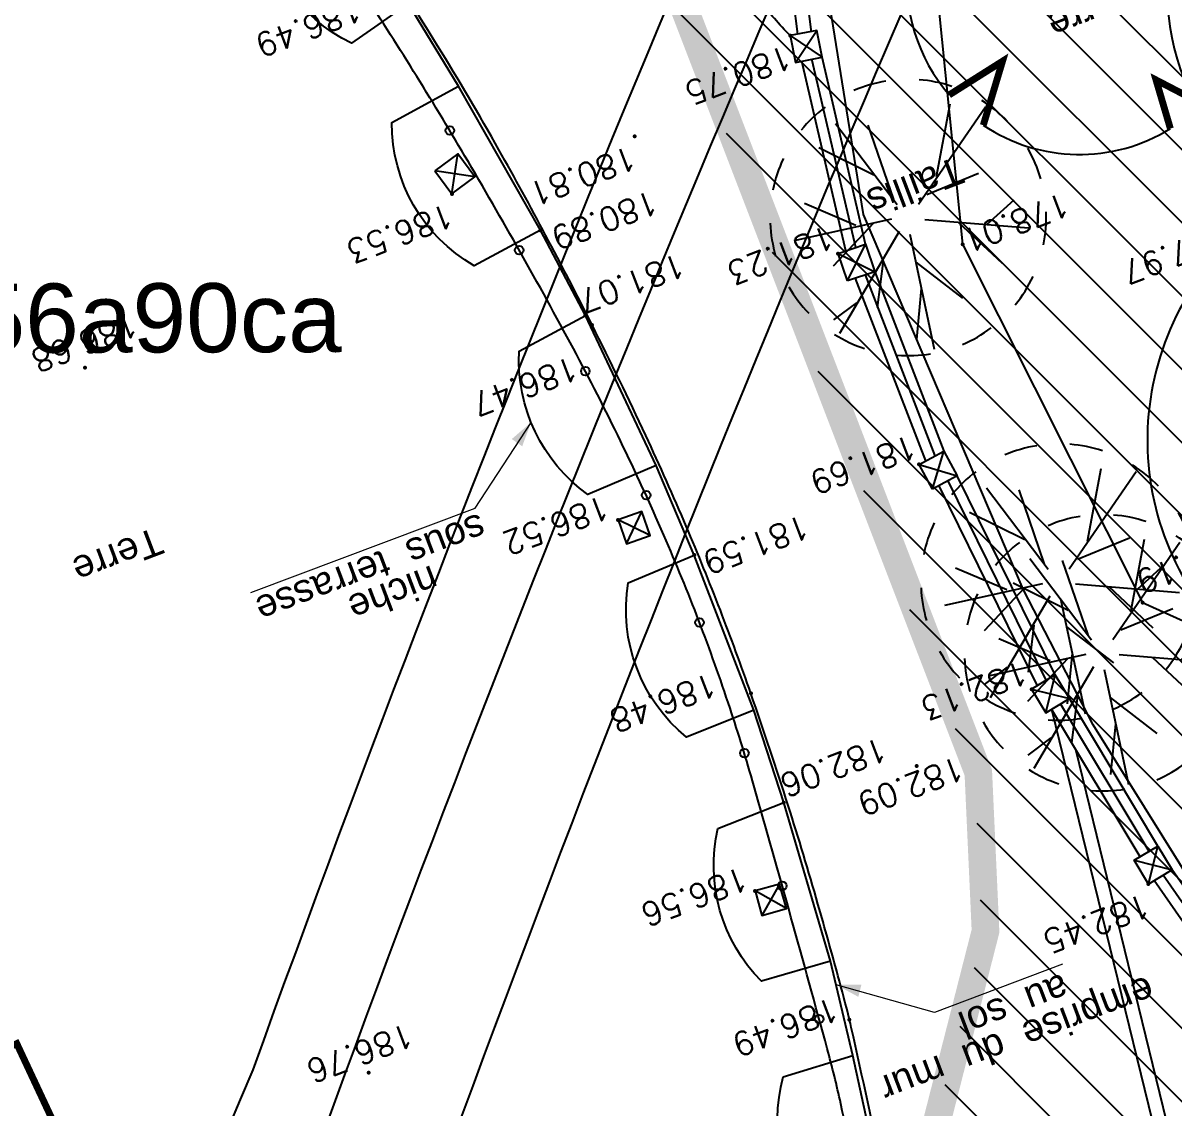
# Model space of a CAD drawing. Header units: metres. Extents: x 1841041 to 1841282, y 5171502 to 5171751.
# Drawn here: x 1841211.99 to 1841228.65, y 5171618.6 to 5171634.31 of the extents above; entities that cross this region are included whole.
import ezdxf
from ezdxf.enums import TextEntityAlignment as Align
from ezdxf.lldxf.tags import DXFTag

# ---------------------------------------------------------------- set-up
doc = ezdxf.new("R2010")
doc.units = ezdxf.units.M
doc.header["$PDSIZE"] = -0.004
for name, color, linetype, true_color in [('DWG_280-140115-P - Général', 7, 'Continuous', 0x999999), ('Fond topo - BAT_ANN', 7, 'Continuous', 0x999999), ('Fond topo - CLO_LEG', 9, 'Continuous', 0x808080), ('Fond topo - CLO_MUR', 9, 'Continuous', 0x808080), ('Fond topo - ESPACE_VEGETALISE', 7, 'Continuous', 0x7ca500), ('Fond topo - SUPP', 7, 'Continuous', 0x999999), ('Fond topo - VEG', 3, 'Continuous', 0x00ff00), ('Fond topo - VEG_TXT', 3, 'Continuous', 0x00ff00), ('SA - arbre', 7, 'Continuous', 0x008000), ('SA - clôture', 7, 'DIVISE2', 0x800080), ('SA - EBC', 7, 'Continuous', 0x4f7f3f), ('SA - EVMV', 7, 'Continuous', 0x7ca500), ('SA - Limite terrain', 1, 'LIMITE_CADASTRALE', 0xff0000)]:
    doc.layers.add(name, color=color, linetype=linetype, true_color=true_color)
for name, color, linetype, lineweight, true_color in [('DWG_Plan_PC_32 - DIVISION', 1, 'AXES2', 30, 0xff0000), ('Fond topo - BAT_TXT', 9, 'Continuous', 15, 0x808080), ('Fond topo - P', 3, 'Continuous', 50, 0x00ff00), ('Fond topo - Z_500', 1, 'Continuous', 9, 0xff0000)]:
    doc.layers.add(name, color=color, linetype=linetype, lineweight=lineweight, true_color=true_color)
doc.layers.add('SA - bordure', color=7, linetype='Continuous')
doc.styles.add('2000_ARIAL', font='arial.ttf', dxfattribs={"height": 0.4})
doc.styles.add('ArialA', font='arial.ttf')
doc.styles.add('SIMPLEX', font='simplex_.ttf', dxfattribs={"height": 1.25})
tags = doc.linetypes.add('AXES2', pattern=[1.125, 0.75, -0.125, 0.125, -0.125]).pattern_tags.tags
tags[10:11] = [DXFTag(74, 4), DXFTag(75, 0), DXFTag(340, '0'), DXFTag(46, 0.0), DXFTag(50, 0.0), DXFTag(44, 0.0), DXFTag(45, 0.0)]
tags[8:9] = [DXFTag(74, 4), DXFTag(75, 0), DXFTag(340, '0'), DXFTag(46, 0.0), DXFTag(50, 0.0), DXFTag(44, 0.0), DXFTag(45, 0.0)]
tags[6:7] = [DXFTag(74, 4), DXFTag(75, 0), DXFTag(340, '0'), DXFTag(46, 0.0), DXFTag(50, 0.0), DXFTag(44, 0.0), DXFTag(45, 0.0)]
tags[4:5] = [DXFTag(74, 4), DXFTag(75, 0), DXFTag(340, '0'), DXFTag(46, 0.0), DXFTag(50, 0.0), DXFTag(44, 0.0), DXFTag(45, 0.0)]
tags = doc.linetypes.add('DIVISE2', pattern=[15.875, 6.35, -3.175, 0, -3.175, 0, -3.175]).pattern_tags.tags
tags[14:15] = [DXFTag(74, 4), DXFTag(75, 0), DXFTag(340, '0'), DXFTag(46, 0.0), DXFTag(50, 0.0), DXFTag(44, 0.0), DXFTag(45, 0.0)]
tags[12:13] = [DXFTag(74, 4), DXFTag(75, 0), DXFTag(340, '0'), DXFTag(46, 0.0), DXFTag(50, 0.0), DXFTag(44, 0.0), DXFTag(45, 0.0)]
tags[10:11] = [DXFTag(74, 4), DXFTag(75, 0), DXFTag(340, '0'), DXFTag(46, 0.0), DXFTag(50, 0.0), DXFTag(44, 0.0), DXFTag(45, 0.0)]
tags[8:9] = [DXFTag(74, 4), DXFTag(75, 0), DXFTag(340, '0'), DXFTag(46, 0.0), DXFTag(50, 0.0), DXFTag(44, 0.0), DXFTag(45, 0.0)]
tags[6:7] = [DXFTag(74, 4), DXFTag(75, 0), DXFTag(340, '0'), DXFTag(46, 0.0), DXFTag(50, 0.0), DXFTag(44, 0.0), DXFTag(45, 0.0)]
tags[4:5] = [DXFTag(74, 4), DXFTag(75, 0), DXFTag(340, '0'), DXFTag(46, 0.0), DXFTag(50, 0.0), DXFTag(44, 0.0), DXFTag(45, 0.0)]
tags = doc.linetypes.add('L1', pattern=[1, 0.6, -0.4]).pattern_tags.tags
tags[6:7] = [DXFTag(74, 4), DXFTag(75, 0), DXFTag(340, '0'), DXFTag(46, 0.0), DXFTag(50, 0.0), DXFTag(44, 0.0), DXFTag(45, 0.0)]
tags[4:5] = [DXFTag(74, 4), DXFTag(75, 0), DXFTag(340, '0'), DXFTag(46, 0.0), DXFTag(50, 0.0), DXFTag(44, 0.0), DXFTag(45, 0.0)]
tags = doc.linetypes.add('L16', pattern=[0.375, 0.3, -0.075]).pattern_tags.tags
tags[6:7] = [DXFTag(74, 4), DXFTag(75, 0), DXFTag(340, '0'), DXFTag(46, 0.0), DXFTag(50, 0.0), DXFTag(44, 0.0), DXFTag(45, 0.0)]
tags[4:5] = [DXFTag(74, 4), DXFTag(75, 0), DXFTag(340, '0'), DXFTag(46, 0.0), DXFTag(50, 0.0), DXFTag(44, 0.0), DXFTag(45, 0.0)]
tags = doc.linetypes.add('L8', pattern=[0.225, 0.15, -0.075]).pattern_tags.tags
tags[6:7] = [DXFTag(74, 4), DXFTag(75, 0), DXFTag(340, '0'), DXFTag(46, 0.0), DXFTag(50, 0.0), DXFTag(44, 0.0), DXFTag(45, 0.0)]
tags[4:5] = [DXFTag(74, 4), DXFTag(75, 0), DXFTag(340, '0'), DXFTag(46, 0.0), DXFTag(50, 0.0), DXFTag(44, 0.0), DXFTag(45, 0.0)]
tags = doc.linetypes.add('LIMITE_CADASTRALE', pattern=[13, 8, -2, 1, -2]).pattern_tags.tags
tags[10:11] = [DXFTag(74, 4), DXFTag(75, 0), DXFTag(340, '0'), DXFTag(46, 0.0), DXFTag(50, 0.0), DXFTag(44, 0.0), DXFTag(45, 0.0)]
tags[8:9] = [DXFTag(74, 4), DXFTag(75, 0), DXFTag(340, '0'), DXFTag(46, 0.0), DXFTag(50, 0.0), DXFTag(44, 0.0), DXFTag(45, 0.0)]
tags[6:7] = [DXFTag(74, 4), DXFTag(75, 0), DXFTag(340, '0'), DXFTag(46, 0.0), DXFTag(50, 0.0), DXFTag(44, 0.0), DXFTag(45, 0.0)]
tags[4:5] = [DXFTag(74, 4), DXFTag(75, 0), DXFTag(340, '0'), DXFTag(46, 0.0), DXFTag(50, 0.0), DXFTag(44, 0.0), DXFTag(45, 0.0)]
tags = doc.linetypes.add('STYLE_15', pattern=[0.833312, 0.5, -0.166624, 0.055544, -0.111144]).pattern_tags.tags
tags[10:11] = [DXFTag(74, 4), DXFTag(75, 0), DXFTag(340, '0'), DXFTag(46, 0.0), DXFTag(50, 0.0), DXFTag(44, 0.0), DXFTag(45, 0.0)]
tags[8:9] = [DXFTag(74, 4), DXFTag(75, 0), DXFTag(340, '0'), DXFTag(46, 0.0), DXFTag(50, 0.0), DXFTag(44, 0.0), DXFTag(45, 0.0)]
tags[6:7] = [DXFTag(74, 4), DXFTag(75, 0), DXFTag(340, '0'), DXFTag(46, 0.0), DXFTag(50, 0.0), DXFTag(44, 0.0), DXFTag(45, 0.0)]
tags[4:5] = [DXFTag(74, 4), DXFTag(75, 0), DXFTag(340, '0'), DXFTag(46, 0.0), DXFTag(50, 0.0), DXFTag(44, 0.0), DXFTag(45, 0.0)]

# ---------------------------------------------------------------- blocks, each defined once
blk = doc.blocks.new('CLOLEG')
at = {"ltscale": 2}
blk.add_circle((0, 0), 0.0625, dxfattribs=at)
blk = doc.blocks.new('PTOPO')
at = {"color": 0, "ltscale": 2}
blk.add_point((0, 0), dxfattribs=at)
blk = doc.blocks.new('VEG12A')
at = {"color": 0, "ltscale": 2}
for p, q in [((0.0182, 0.0574), (0.1004, 0.4729)), ((0.0575, 0.2534), (0.1455, 0.4147)), ((0.0379, 0.1585), (-0.0659, 0.3441)), ((-0.1588, 0.086), (-0.246, 0.2846)), ((0.0498, 0.0338), (0.3916, 0.2859)), ((0.1439, 0.1075), (0.23, 0.254)), ((0.2917, 0.2086), (0.3924, 0.2333)), ((-0.0523, 0.0298), (-0.3836, 0.2046)), ((-0.25, 0.1351), (-0.3756, 0.0911)), ((0.1229, -0.0299), (0.3172, 0.0554)), ((-0.0527, -0.0292), (-0.4124, -0.2566)), ((0.0576, -0.0177), (0.4119, -0.0841)), ((-0.0936, -0.0498), (-0.2956, -0.0465)), ((0.0226, -0.0796), (0.0016, -0.3618)), ((0.0183, -0.0574), (0.1076, -0.4128)), ((0.1841, -0.0476), (0.3231, -0.1928)), ((-0.1518, -0.0948), (-0.3, -0.3159)), ((0.0537, -0.1885), (0.1973, -0.3567))]:
    blk.add_line(p, q, dxfattribs=at)
at = {"ltscale": 2}
for start, end in [(90, 103.8462), (62.3077, 76.1538), (117.6923, 131.5385), (34.6154, 48.4615), (145.3846, 159.2308), (6.9231, 20.7692), (173.0769, 186.9231), (339.2308, 353.0769), (200.7692, 214.6154), (311.5385, 325.3846), (228.4615, 242.3077), (283.8462, 297.6923), (256.1538, 270)]:
    blk.add_arc((0, 0), 0.497, start, end, dxfattribs=at)

msp = doc.modelspace()

# ---------------------------------------------------------------- hatches: boundary and pattern name
at = {"layer": 'SA - EBC'}
h = msp.add_hatch(dxfattribs=at)
h.set_pattern_fill('_USER', color=256, scale=0.75, angle=-315, style=0, pattern_type=0)
h.set_pattern_definition([(-315, (0, 0), (-0.53033008589, 0.53033008589), [])])
h.paths.add_polyline_path([(1841240.534, 5171532.517), (1841223.858, 5171528.248), (1841224.01, 5171523.735), (1841215.546, 5171521.188), (1841206.867, 5171520.73), (1841199.288, 5171522.079, -0.324865), (1841192.336, 5171537.762, -0.281489), (1841198.593, 5171544.348), (1841208.019, 5171546.089, 0.169529), (1841223.027, 5171552.904, 0.334069), (1841223.933, 5171558.384, 0.093266), (1841218.106, 5171565.785, 0.153139), (1841209.915, 5171569.383), (1841196.461, 5171570.747), (1841184.639, 5171572.666, -0.164253), (1841172.868, 5171578.891), (1841170.874, 5171582.969), (1841169.21, 5171588.234), (1841165.841, 5171613.228, 0.439037), (1841171.519, 5171626.789, -0.093363), (1841170.025, 5171632.776, 0.104272), (1841169.166, 5171635.926), (1841165.419, 5171643.527), (1841173.007, 5171649.253), (1841177.046, 5171643.718), (1841174.916, 5171642.14), (1841179.537, 5171635.905, -0.200983), (1841180.559, 5171631.747), (1841180.292, 5171622.575), (1841180.777, 5171620.648), (1841185.185, 5171612.577), (1841196.958, 5171597.371), (1841207.556, 5171599.215, 0.121418), (1841225.087, 5171583.268, 0.010183), (1841229.876, 5171580.798), (1841223.376, 5171579.977), (1841224.011, 5171569.377), (1841231.451, 5171569.403), (1841238.914, 5171543.826), (1841240.956, 5171534.586)])
at = {"layer": 'SA - EVMV'}
h = msp.add_hatch(dxfattribs=at)
h.set_pattern_fill('_USER', color=256, scale=0.75, angle=-45, style=0, pattern_type=0)
h.set_pattern_definition([(-45, (0, 0), (0.53033008589, 0.53033008589), [])])
h.paths.add_polyline_path([(1841232.067, 5171595.272), (1841220.666, 5171608.273), (1841224.798, 5171616.799), (1841225.887, 5171621.063), (1841225.783, 5171623.358), (1841220.764, 5171636.394), (1841217.235, 5171653.793), (1841227.883, 5171661.854), (1841232.399, 5171646.641), (1841237.689, 5171631.114), (1841238.999, 5171627.664), (1841251.873, 5171629.968), (1841254.213, 5171622.811), (1841255.81, 5171617.567), (1841257.368, 5171612.158), (1841259.057, 5171606.072), (1841251.948, 5171603.246)])

# ---------------------------------------------------------------- linework, layer by layer
at = {"layer": 'DWG_280-140115-P - Général', "color": 8, "linetype": 'STYLE_15', "ltscale": 10, "true_color": 0x808080, "elevation": 0, "flags": 128}
for points in [[(1841178.794, 5171511.652, -0.068959), (1841193.224, 5171564.104, -0.008808), (1841215.322, 5171619.15, -0.045205), (1841239.704, 5171671.472)], [(1841179.897, 5171513.317, -0.064022), (1841193.781, 5171561.912, -0.008808), (1841215.879, 5171616.958, -0.045205), (1841240.262, 5171669.28)], [(1841181.258, 5171510.394, -0.067016), (1841195.482, 5171561.328, -0.008808), (1841217.58, 5171616.374, -0.045205), (1841241.962, 5171668.696)]]:
    msp.add_lwpolyline(points, format="xyb", dxfattribs=at)
at = {"layer": 'Fond topo - BAT_ANN', "ltscale": 2, "flags": 128}
for points in [[(1841225.032, 5171614.462, 0.005854), (1841224.702, 5171616.429, 0.009807), (1841224.469, 5171617.597, 0.000342), (1841223.989, 5171619.767, 0.006673), (1841223.963, 5171619.878, 0.005229), (1841223.796, 5171620.517, 0.003213), (1841223.507, 5171621.553, 0.00749), (1841223.075, 5171622.981, 0.006534), (1841222.535, 5171624.602, 0.008522), (1841222.092, 5171625.809, 0.008346), (1841221.598, 5171627.024, 0.008865), (1841221.012, 5171628.338, 0.007166), (1841220.234, 5171629.939, 0.005738), (1841219.561, 5171631.239, 0.005958), (1841218.883, 5171632.476, 0.009466), (1841217.996, 5171633.982, 0.010243), (1841217.122, 5171635.341, 0.007286), (1841216.92, 5171635.632, 0.001156), (1841215.616, 5171637.446, 0.013099), (1841215.211, 5171637.976, 0.006306), (1841214.327, 5171639.045), (1841212.095, 5171641.598), (1841208.569, 5171639.725)], [(1841223.553, 5171616.814, -0.256932), (1841223.002, 5171619.05), (1841224.011, 5171619.361), (1841223.687, 5171620.727), (1841222.688, 5171620.435, -0.256932), (1841222.055, 5171622.649), (1841223.011, 5171623.022), (1841222.577, 5171624.361), (1841221.604, 5171623.967, -0.268308), (1841220.756, 5171626.203), (1841221.715, 5171626.607), (1841221.162, 5171627.901), (1841220.172, 5171627.484, -0.256932), (1841219.177, 5171629.561), (1841220.138, 5171630.076), (1841219.486, 5171631.311), (1841218.524, 5171630.796, -0.270029), (1841217.333, 5171632.87), (1841218.296, 5171633.394), (1841217.568, 5171634.592), (1841217.13, 5171634.285), (1841216.75, 5171634.018, -0.271311), (1841215.41, 5171636.011)]]:
    msp.add_lwpolyline(points, format="xyb", dxfattribs=at)
at = {"layer": 'Fond topo - BAT_ANN', "linetype": 'L8', "ltscale": 2, "flags": 128}
for points in [[(1841219.486, 5171631.311), (1841218.296, 5171633.394)], [(1841221.162, 5171627.901), (1841220.138, 5171630.076)], [(1841222.577, 5171624.361), (1841221.715, 5171626.607)], [(1841223.687, 5171620.727), (1841223.011, 5171623.022)], [(1841224.521, 5171617.032), (1841224.011, 5171619.361)]]:
    msp.add_lwpolyline(points, dxfattribs=at)
at = {"layer": 'Fond topo - BAT_TXT', "ltscale": 2, "flags": 128}
for points in [[(1841219.349, 5171628.527, 0, 0.184, 0), (1841219.146, 5171628.234, 0.184, 0.184, 0)], [(1841223.768, 5171620.385, 0, 0.184, 0), (1841224.114, 5171620.298, 0.184, 0.184, 0)]]:
    msp.add_lwpolyline(points, format="xyseb", dxfattribs=at)
for points in [[(1841215.289, 5171626.062), (1841218.54, 5171627.285), (1841219.349, 5171628.527)], [(1841227.051, 5171620.682), (1841225.195, 5171619.984), (1841223.768, 5171620.385)]]:
    msp.add_lwpolyline(points, dxfattribs=at)
at = {"layer": 'Fond topo - CLO_LEG', "ltscale": 2, "flags": 128}
msp.add_lwpolyline([(1841224.178, 5171617.041, 0.004674), (1841223.837, 5171618.662, 0.012366), (1841223.641, 5171619.459, 0.003092), (1841222.578, 5171623.268, 0.010409), (1841222.232, 5171624.391, 0.022816), (1841221.273, 5171626.896, 0.020388), (1841219.963, 5171629.596, 0.010241), (1841218.391, 5171632.385, 0.011436), (1841216.877, 5171634.819, 0.004165), (1841215.619, 5171636.706, 0.009717), (1841215.058, 5171637.5, 0.011142), (1841214.802, 5171637.832, 0.004191), (1841214.094, 5171638.693, 0.033742), (1841213.874, 5171638.923, 0.010039), (1841213.522, 5171639.232)], format="xyb", dxfattribs=at)
at = {"layer": 'Fond topo - CLO_MUR', "ltscale": 2, "flags": 128}
for points in [[(1841230.237, 5171619.75), (1841227.496, 5171624.15), (1841226.479, 5171626.111), (1841224.164, 5171631.536), (1841223.53, 5171635.504), (1841223.511, 5171636.953), (1841223.73, 5171639.041), (1841224.374, 5171641.531), (1841225.134, 5171643.662)], [(1841223.104, 5171634.128), (1841223.566, 5171633.817)], [(1841223.18, 5171633.741), (1841223.49, 5171634.204)], [(1841223.911, 5171631.01), (1841223.272, 5171633.759)], [(1841224.196, 5171631.107), (1841223.566, 5171633.817)], [(1841223.934, 5171630.575), (1841224.196, 5171631.107)], [(1841223.799, 5171630.972), (1841224.331, 5171630.71)], [(1841224.047, 5171630.613), (1841225.065, 5171627.97)], [(1841224.331, 5171630.71), (1841225.332, 5171628.113)], [(1841225.166, 5171627.56), (1841224.972, 5171627.92), (1841225.332, 5171628.113), (1841225.525, 5171627.754), (1841225.166, 5171627.56)], [(1841225.166, 5171627.56), (1841225.332, 5171628.113)], [(1841224.972, 5171627.92), (1841225.525, 5171627.754)], [(1841226.944, 5171624.87), (1841225.525, 5171627.754)], [(1841226.686, 5171624.715), (1841225.261, 5171627.611)], [(1841226.807, 5171624.321), (1841226.944, 5171624.87)], [(1841226.601, 5171624.664), (1841227.15, 5171624.527)], [(1841228.431, 5171622.392), (1841227.15, 5171624.527)], [(1841228.174, 5171622.237), (1841226.892, 5171624.373)], [(1841228.294, 5171621.843), (1841228.431, 5171622.392)], [(1841228.088, 5171622.186), (1841228.637, 5171622.049)], [(1841229.992, 5171619.577), (1841228.379, 5171621.894)], [(1841230.237, 5171619.75), (1841228.637, 5171622.049)]]:
    msp.add_lwpolyline(points, dxfattribs=at)
for points in [[(1841223.104, 5171634.128), (1841223.18, 5171633.741), (1841223.566, 5171633.817), (1841223.49, 5171634.204)], [(1841223.934, 5171630.575), (1841223.799, 5171630.972), (1841224.196, 5171631.107), (1841224.331, 5171630.71)], [(1841226.601, 5171624.664), (1841226.807, 5171624.321), (1841227.15, 5171624.527), (1841226.944, 5171624.87)], [(1841228.294, 5171621.843), (1841228.088, 5171622.186), (1841228.431, 5171622.392), (1841228.637, 5171622.049)]]:
    msp.add_lwpolyline(points, close=True, dxfattribs=at)
at = {"layer": 'Fond topo - CLO_MUR', "linetype": 'L16', "ltscale": 2, "flags": 128}
for points in [[(1841224.053, 5171631.059), (1841223.419, 5171633.788)], [(1841224.189, 5171630.662), (1841225.199, 5171628.042)], [(1841226.815, 5171624.793), (1841225.393, 5171627.682)], [(1841228.303, 5171622.315), (1841227.021, 5171624.45)], [(1841230.115, 5171619.663), (1841228.508, 5171621.971)]]:
    msp.add_lwpolyline(points, dxfattribs=at)
at = {"layer": 'Fond topo - ESPACE_VEGETALISE', "linetype": 'L1', "ltscale": 2, "const_width": 0.4, "flags": 128}
msp.add_lwpolyline([(1841232.115, 5171595.37), (1841220.714, 5171608.371), (1841224.845, 5171616.897), (1841225.934, 5171621.161), (1841225.83, 5171623.455), (1841220.811, 5171636.492), (1841217.283, 5171653.891), (1841227.93, 5171661.952), (1841232.447, 5171646.739), (1841237.736, 5171631.212), (1841239.046, 5171627.762), (1841251.92, 5171630.066), (1841254.26, 5171622.909), (1841255.857, 5171617.664), (1841257.415, 5171612.256), (1841259.105, 5171606.17), (1841251.995, 5171603.343)], close=True, dxfattribs=at)
at = {"layer": 'Fond topo - SUPP', "linetype": 'L16', "ltscale": 2, "flags": 128}
msp.add_lwpolyline([(1841223.104, 5171634.128, -0.024204), (1841222.66, 5171634.631, -0.067962), (1841222.537, 5171634.837, -0.063099), (1841222.135, 5171636.252, -0.037984), (1841221.953, 5171638.682, -0.016779), (1841222.024, 5171640.761, -0.027221), (1841222.181, 5171642.034, -0.037654), (1841222.428, 5171642.993, -0.011456), (1841223.545, 5171646.047, -0.048588), (1841224.75, 5171648.418, -0.065915), (1841226.015, 5171649.922, -0.841078), (1841229.306, 5171647.431), (1841226.796, 5171644.237), (1841226.142, 5171642.79), (1841224.899, 5171638.044), (1841225.602, 5171631.106), (1841228.209, 5171625.918), (1841230.031, 5171625.1), (1841234.011, 5171623.472, -0.172789), (1841239.116, 5171619.378, 0.028013), (1841242.199, 5171614.955, 0.039761), (1841244.391, 5171612.575, -0.483285), (1841244.081, 5171608.539, -0.209268), (1841242.253, 5171608.204), (1841238.808, 5171612.266), (1841234.11, 5171615.851), (1841230.794, 5171618.049), (1841230.134, 5171619.145)], format="xyb", dxfattribs=at)
at = {"layer": 'Fond topo - SUPP', "ltscale": 2, "flags": 128}
for points in [[(1841217.956, 5171632.168), (1841218.202, 5171631.836), (1841218.534, 5171632.081), (1841218.288, 5171632.414)], [(1841220.61, 5171627.116), (1841220.73, 5171626.771), (1841221.075, 5171626.892), (1841220.954, 5171627.236)], [(1841222.595, 5171621.744), (1841222.694, 5171621.389), (1841223.05, 5171621.488), (1841222.951, 5171621.843)]]:
    msp.add_lwpolyline(points, close=True, dxfattribs=at)
at = {"layer": 'Fond topo - SUPP', "color": 252, "ltscale": 2, "true_color": 0x989898, "flags": 128}
for points in [[(1841218.202, 5171631.836), (1841218.288, 5171632.414)], [(1841218.534, 5171632.081), (1841217.956, 5171632.168)], [(1841220.73, 5171626.771), (1841220.954, 5171627.236)], [(1841221.075, 5171626.892), (1841220.61, 5171627.116)], [(1841223.05, 5171621.488), (1841222.595, 5171621.744)], [(1841222.951, 5171621.843), (1841222.694, 5171621.389)]]:
    msp.add_lwpolyline(points, dxfattribs=at)
at = {"layer": 'SA - arbre', "ltscale": 2.4, "const_width": 0.1, "elevation": 0, "flags": 128}
for points in [[(1841225.902, 5171632.831), (1841226.18, 5171633.757), (1841225.407, 5171633.269)], [(1841229.065, 5171633.143), (1841228.405, 5171633.486), (1841228.612, 5171632.783)]]:
    msp.add_lwpolyline(points, dxfattribs=at)
at = {"layer": 'SA - arbre', "ltscale": 3}
msp.add_arc((1841231.694, 5171634.701), 3.121, 125.4027, 220.8941, dxfattribs=at)
at = {"layer": 'SA - arbre', "ltscale": 2.4}
for start, end in [(125.4027, 220.8941), (236.0887, 301.8453)]:
    msp.add_arc((1841227.295, 5171634.904), 2.497, start, end, dxfattribs=at)
at = {"layer": 'SA - arbre', "ltscale": 3.9}
msp.add_arc((1841232.337, 5171628.272), 4.058, 125.4027, 220.8941, dxfattribs=at)
at = {"layer": 'SA - bordure', "elevation": 0, "flags": 128}
for points in [[(1841226.242, 5171648.125, 0.180287), (1841223.212, 5171634.149)], [(1841226.413, 5171648.021, 0.180355), (1841223.41, 5171634.177)]]:
    msp.add_lwpolyline(points, format="xyb", dxfattribs=at)
for points in [[(1841226.892, 5171624.373), (1841228.463, 5171617.944), (1841230.519, 5171606.72), (1841232.163, 5171590.65)], [(1841227.24, 5171623.794), (1841228.658, 5171617.986), (1841230.718, 5171606.748), (1841232.362, 5171590.67)]]:
    msp.add_lwpolyline(points, dxfattribs=at)
at = {"layer": 'SA - clôture', "ltscale": 0.1, "const_width": 0.1, "elevation": 0, "flags": 128}
msp.add_lwpolyline([(1841208.728, 5171618.048), (1841211.898, 5171619.532), (1841214.018, 5171615.004), (1841210.852, 5171613.517)], dxfattribs=at)
at = {"layer": 'SA - Limite terrain', "ltscale": 0.5}
msp.add_open_spline([(1841077.148, 5171583.553), (1841078.819, 5171584.595), (1841080.49, 5171585.638), (1841083.664, 5171586.861), (1841086.838, 5171588.083), (1841093.711, 5171590.735), (1841100.584, 5171593.386), (1841105.835, 5171595.38), (1841111.086, 5171597.373), (1841112.783, 5171598.016), (1841114.48, 5171598.659), (1841120.144, 5171600.798), (1841125.807, 5171602.936), (1841137.979, 5171607.582), (1841150.151, 5171612.227), (1841152.241, 5171613.017), (1841154.331, 5171613.807), (1841157.624, 5171615.009), (1841160.918, 5171616.21), (1841160.894, 5171617.273), (1841160.87, 5171618.335), (1841160.842, 5171619.242), (1841160.815, 5171620.149), (1841160.788, 5171621.056), (1841160.76, 5171621.962), (1841160.713, 5171623.534), (1841160.666, 5171625.105), (1841160.65, 5171625.629), (1841160.634, 5171626.153), (1841160.584, 5171627.253), (1841160.533, 5171628.354), (1841160.518, 5171628.685), (1841160.503, 5171629.017), (1841160.48, 5171629.51), (1841160.458, 5171630.004), (1841160.008, 5171632.996), (1841159.557, 5171635.989), (1841161.416, 5171637.129), (1841163.274, 5171638.269), (1841163.062, 5171638.62), (1841162.85, 5171638.97), (1841163.132, 5171639.178), (1841163.413, 5171639.387), (1841163.466, 5171639.334), (1841163.52, 5171639.282), (1841164.038, 5171639.682), (1841164.556, 5171640.082), (1841164.648, 5171639.962), (1841164.741, 5171639.842), (1841166.344, 5171640.478), (1841167.783, 5171641.548), (1841166.833, 5171642.782), (1841165.884, 5171644.015), (1841169.436, 5171646.693), (1841172.988, 5171649.371), (1841174.754, 5171650.702), (1841176.52, 5171652.033), (1841176.562, 5171652.065), (1841176.604, 5171652.098), (1841176.583, 5171652.125), (1841176.562, 5171652.152), (1841191.178, 5171663.382), (1841205.795, 5171674.612), (1841207.539, 5171675.957), (1841209.283, 5171677.303), (1841213.68, 5171676.869), (1841218.077, 5171676.436), (1841224.138, 5171669.22), (1841230.199, 5171662.004), (1841229.455, 5171661.412), (1841228.711, 5171660.821), (1841230.314, 5171658.673), (1841231.917, 5171656.525), (1841232.043, 5171656.617), (1841232.17, 5171656.708), (1841232.372, 5171656.428), (1841232.575, 5171656.148), (1841232.451, 5171656.059), (1841232.328, 5171655.969), (1841232.663, 5171655.506), (1841232.999, 5171655.043), (1841233.051, 5171655.081), (1841233.104, 5171655.119), (1841233.508, 5171654.297), (1841234.371, 5171654.751), (1841235.089, 5171655.242), (1841235.806, 5171655.732), (1841235.743, 5171655.833), (1841235.681, 5171655.933), (1841236.005, 5171656.142), (1841236.329, 5171656.35), (1841236.53, 5171656.027), (1841236.731, 5171655.704), (1841236.69, 5171655.677), (1841236.649, 5171655.651), (1841240.859, 5171649.081), (1841245.068, 5171642.512), (1841245.316, 5171642.137), (1841245.563, 5171641.762), (1841246.368, 5171640.454), (1841247.173, 5171639.145), (1841247.777, 5171638.093), (1841248.381, 5171637.04), (1841248.966, 5171636.026), (1841249.551, 5171635.012), (1841249.717, 5171634.703), (1841249.883, 5171634.395), (1841250.399, 5171633.314), (1841250.915, 5171632.234), (1841251.406, 5171631.065), (1841251.898, 5171629.896), (1841252.568, 5171628.101), (1841253.238, 5171626.305), (1841253.563, 5171625.376), (1841253.889, 5171624.446), (1841254.265, 5171623.34), (1841254.642, 5171622.235), (1841255.134, 5171620.703), (1841255.626, 5171619.171), (1841256.972, 5171614.602), (1841258.318, 5171610.034), (1841260.018, 5171603.956), (1841261.718, 5171597.878), (1841261.649, 5171597.471), (1841261.579, 5171597.063), (1841255.231, 5171594.584), (1841248.882, 5171592.105), (1841248.776, 5171592.327), (1841248.67, 5171592.548), (1841246.784, 5171591.747), (1841244.897, 5171590.945), (1841242.725, 5171590.022), (1841240.552, 5171589.099), (1841236.933, 5171587.662), (1841233.313, 5171586.225), (1841233.492, 5171583.109), (1841233.67, 5171579.993), (1841236.323, 5171570.916), (1841238.976, 5171561.84), (1841241.513, 5171558.133), (1841244.049, 5171554.427), (1841242.923, 5171553.125), (1841241.796, 5171551.823), (1841241.41, 5171551.356), (1841241.024, 5171550.889), (1841240.713, 5171550.265), (1841240.402, 5171549.641), (1841239.986, 5171547.808), (1841239.57, 5171545.975), (1841239.534, 5171544.717), (1841239.499, 5171543.459), (1841239.692, 5171542.348), (1841239.886, 5171541.236), (1841240.081, 5171539.923), (1841240.277, 5171538.61), (1841240.912, 5171536.095), (1841241.546, 5171533.58), (1841243.014, 5171531.501), (1841244.481, 5171529.421), (1841227.512, 5171525.461), (1841210.543, 5171521.501), (1841206.604, 5171520.748), (1841202.664, 5171519.995), (1841201.249, 5171519.723), (1841199.834, 5171519.451), (1841198.395, 5171519.201), (1841196.956, 5171518.952), (1841194.089, 5171518.458), (1841191.222, 5171517.964), (1841187.46, 5171517.221), (1841183.698, 5171516.477), (1841181.491, 5171516.11), (1841179.284, 5171515.742), (1841171.622, 5171514.451), (1841163.959, 5171513.159), (1841163.66, 5171515.636), (1841163.361, 5171518.113), (1841161.425, 5171520.351), (1841159.488, 5171522.59), (1841159.231, 5171523.557), (1841158.974, 5171524.524), (1841157.967, 5171529.943), (1841156.959, 5171535.361), (1841153.722, 5171536.254), (1841150.485, 5171537.146), (1841149.694, 5171541.102), (1841148.903, 5171545.057), (1841151.559, 5171547.094), (1841154.215, 5171549.131), (1841153.197, 5171554.379), (1841152.179, 5171559.627), (1841150.262, 5171559.173), (1841148.344, 5171558.719), (1841148.332, 5171558.768), (1841148.321, 5171558.817), (1841145.057, 5171557.992), (1841141.793, 5171557.167), (1841136.485, 5171555.864), (1841131.176, 5171554.561), (1841120.489, 5171551.958), (1841109.801, 5171549.355), (1841104.946, 5171548.16), (1841100.091, 5171546.965), (1841095.661, 5171545.873), (1841091.231, 5171544.781), (1841091.156, 5171544.642), (1841091.08, 5171544.503), (1841088.933, 5171543.954), (1841086.785, 5171543.404), (1841084.885, 5171542.931), (1841082.985, 5171542.457), (1841083.035, 5171542.261), (1841083.086, 5171542.065), (1841079.452, 5171541.173), (1841075.819, 5171540.281), (1841074.961, 5171551.046), (1841074.102, 5171561.812), (1841074.142, 5171561.815), (1841074.182, 5171561.818), (1841074.04, 5171563.776), (1841073.899, 5171565.734), (1841073.884, 5171565.934), (1841073.87, 5171566.133), (1841073.601, 5171569.428), (1841073.333, 5171572.722), (1841073.339, 5171574.679), (1841073.345, 5171576.635), (1841073.965, 5171578.536), (1841074.585, 5171580.437), (1841075.867, 5171581.995), (1841077.148, 5171583.553)], degree=2, knots=[0, 0, 0, 0.01, 0.01, 0.02, 0.02, 0.03, 0.03, 0.04, 0.04, 0.05, 0.05, 0.06, 0.06, 0.07, 0.07, 0.08, 0.08, 0.09, 0.09, 0.1, 0.1, 0.11, 0.11, 0.12, 0.12, 0.13, 0.13, 0.14, 0.14, 0.15, 0.15, 0.16, 0.16, 0.17, 0.17, 0.18, 0.18, 0.19, 0.19, 0.2, 0.2, 0.21, 0.21, 0.22, 0.22, 0.23, 0.23, 0.24, 0.24, 0.25, 0.25, 0.26, 0.26, 0.27, 0.27, 0.28, 0.28, 0.29, 0.29, 0.3, 0.3, 0.31, 0.31, 0.32, 0.32, 0.33, 0.33, 0.34, 0.34, 0.35, 0.35, 0.36, 0.36, 0.37, 0.37, 0.38, 0.38, 0.39, 0.39, 0.4, 0.4, 0.41, 0.41, 0.42, 0.42, 0.43, 0.43, 0.44, 0.44, 0.45, 0.45, 0.46, 0.46, 0.47, 0.47, 0.48, 0.48, 0.49, 0.49, 0.5, 0.5, 0.51, 0.51, 0.52, 0.52, 0.53, 0.53, 0.54, 0.54, 0.55, 0.55, 0.56, 0.56, 0.57, 0.57, 0.58, 0.58, 0.59, 0.59, 0.6, 0.6, 0.61, 0.61, 0.62, 0.62, 0.63, 0.63, 0.64, 0.64, 0.65, 0.65, 0.66, 0.66, 0.67, 0.67, 0.68, 0.68, 0.69, 0.69, 0.7, 0.7, 0.71, 0.71, 0.72, 0.72, 0.73, 0.73, 0.74, 0.74, 0.75, 0.75, 0.76, 0.76, 0.77, 0.77, 0.78, 0.78, 0.79, 0.79, 0.8, 0.8, 0.81, 0.81, 0.82, 0.82, 0.83, 0.83, 0.84, 0.84, 0.85, 0.85, 0.86, 0.86, 0.87, 0.87, 0.88, 0.88, 0.89, 0.89, 0.9, 0.9, 0.91, 0.91, 0.92, 0.92, 0.93, 0.93, 0.94, 0.94, 0.95, 0.95, 0.96, 0.96, 0.97, 0.97, 0.98, 0.98, 0.99, 0.99, 1, 1, 1.01, 1.01, 1.02, 1.02, 1.03, 1.03, 1.04, 1.04, 1.05, 1.05, 1.06, 1.06, 1.07, 1.07, 1.08, 1.08, 1.09, 1.09, 1.1, 1.1, 1.11, 1.11, 1.12, 1.12, 1.13, 1.13, 1.14, 1.14, 1.15, 1.15, 1.15], dxfattribs=at)

# ---------------------------------------------------------------- block references
at = {"layer": 'Fond topo - CLO_LEG', "color": 252, "ltscale": 2, "true_color": 0x989898}
for p, rotation in [((1841218.172, 5171632.753), 120.9679693657789), ((1841219.177, 5171631.023), 119.4241211747482), ((1841220.136, 5171629.269), 117.6523986378313), ((1841221.016, 5171627.473), 114.5402761221662), ((1841221.791, 5171625.629), 110.8913684510029), ((1841222.44, 5171623.738), 106.9389415230283), ((1841222.99, 5171621.815), 105.6738338670771), ((1841223.524, 5171619.888), 105.3154297727997)]:
    msp.add_blockref('CLOLEG', p, dxfattribs=dict(at, rotation=rotation))
at = {"layer": 'Fond topo - P', "ltscale": 2}
ref = msp.add_blockref('PTOPO', (1841216.877, 5171634.819), dxfattribs=dict(at, rotation=200.7892219420549))
ref.add_attrib('ALT', '186.49', (1841216.819, 5171634.69), dxfattribs={"layer": 'Fond topo - Z_500', "ltscale": 2, "height": 0.34, "rotation": 200.7892, "style": 'SIMPLEX'})
ref = msp.add_blockref('PTOPO', (1841223.104, 5171634.128), dxfattribs=dict(at, rotation=200.7892219420549))
ref.add_attrib('ALT', '180.75', (1841223.046, 5171633.999), dxfattribs={"layer": 'Fond topo - Z_500', "ltscale": 2, "height": 0.34, "rotation": 200.7892, "style": 'SIMPLEX'})
ref = msp.add_blockref('PTOPO', (1841220.85, 5171632.671), dxfattribs=dict(at, rotation=200.7892219420549))
ref.add_attrib('ALT', '180.81', (1841220.792, 5171632.542), dxfattribs={"layer": 'Fond topo - Z_500', "ltscale": 2, "height": 0.34, "rotation": 200.7892, "style": 'SIMPLEX'})
ref = msp.add_blockref('PTOPO', (1841218.202, 5171631.836), dxfattribs=dict(at, rotation=200.7892219420549))
ref.add_attrib('ALT', '186.53', (1841218.144, 5171631.707), dxfattribs={"layer": 'Fond topo - Z_500', "ltscale": 2, "height": 0.34, "rotation": 200.7892, "style": 'SIMPLEX'})
ref = msp.add_blockref('PTOPO', (1841219.486, 5171631.311), dxfattribs=dict(at, rotation=200.7892219420549))
ref.add_attrib('ALT', '180.89', (1841221.108, 5171631.898), dxfattribs={"layer": 'Fond topo - Z_500', "ltscale": 2, "height": 0.34, "rotation": 200.7892, "style": 'SIMPLEX'})
ref = msp.add_blockref('PTOPO', (1841225.602, 5171631.106), dxfattribs=dict(at, rotation=200.7892219420549))
ref.add_attrib('ALT', '178.01', (1841227.07, 5171631.865), dxfattribs={"layer": 'Fond topo - Z_500', "ltscale": 2, "height": 0.34, "rotation": 200.7892, "style": 'SIMPLEX'})
ref = msp.add_blockref('PTOPO', (1841229.436, 5171631.536), dxfattribs=dict(at, rotation=200.7892219420549))
ref.add_attrib('ALT', '177.97', (1841229.378, 5171631.407), dxfattribs={"layer": 'Fond topo - Z_500', "ltscale": 2, "height": 0.34, "rotation": 200.7892, "style": 'SIMPLEX'})
ref = msp.add_blockref('PTOPO', (1841223.799, 5171630.972), dxfattribs=dict(at, rotation=200.7892219420549))
ref.add_attrib('ALT', '181.23', (1841223.659, 5171631.394), dxfattribs={"layer": 'Fond topo - Z_500', "ltscale": 2, "height": 0.34, "rotation": 200.7892, "style": 'SIMPLEX'})
at = {"layer": 'Fond topo - P', "ltscale": 0.75}
ref = msp.add_blockref('PTOPO', (1841220.138, 5171630.076), dxfattribs=dict(at, rotation=200.7892219420549))
ref.add_attrib('ALT', '181.07', (1841221.501, 5171630.988), dxfattribs={"layer": 'Fond topo - Z_500', "ltscale": 2, "height": 0.34, "rotation": 200.7892, "style": 'SIMPLEX'})
at = {"layer": 'Fond topo - P', "ltscale": 2}
ref = msp.add_blockref('PTOPO', (1841212.887, 5171629.32), dxfattribs=dict(at, rotation=200.7892219420549))
ref.add_attrib('ALT', '186.68', (1841213.577, 5171630.127), dxfattribs={"layer": 'Fond topo - Z_500', "ltscale": 2, "height": 0.34, "rotation": 200.7892, "style": 'SIMPLEX'})
ref = msp.add_blockref('PTOPO', (1841220.234, 5171629.939), dxfattribs=dict(at, rotation=200.7892219420549))
ref.add_attrib('ALT', '186.47', (1841219.952, 5171629.494), dxfattribs={"layer": 'Fond topo - Z_500', "ltscale": 2, "height": 0.34, "rotation": 200.7892, "style": 'SIMPLEX'})
ref = msp.add_blockref('PTOPO', (1841224.972, 5171627.92), dxfattribs=dict(at, rotation=200.7892219420549))
ref.add_attrib('ALT', '181.69', (1841224.855, 5171628.359), dxfattribs={"layer": 'Fond topo - Z_500', "ltscale": 2, "height": 0.34, "rotation": 200.7892, "style": 'SIMPLEX'})
ref = msp.add_blockref('PTOPO', (1841220.61, 5171627.116), dxfattribs=dict(at, rotation=200.7892219420549))
ref.add_attrib('ALT', '186.52', (1841220.404, 5171627.481), dxfattribs={"layer": 'Fond topo - Z_500', "ltscale": 2, "height": 0.34, "rotation": 200.7892, "style": 'SIMPLEX'})
ref = msp.add_blockref('PTOPO', (1841221.715, 5171626.607), dxfattribs=dict(at, rotation=200.7892219420549))
ref.add_attrib('ALT', '181.59', (1841223.3, 5171627.2), dxfattribs={"layer": 'Fond topo - Z_500', "ltscale": 2, "height": 0.34, "rotation": 200.7892, "style": 'SIMPLEX'})
ref = msp.add_blockref('PTOPO', (1841228.209, 5171625.918), dxfattribs=dict(at, rotation=200.7892219420549))
ref.add_attrib('ALT', '178.19', (1841229.576, 5171626.922), dxfattribs={"layer": 'Fond topo - Z_500', "ltscale": 2, "height": 0.34, "rotation": 200.7892, "style": 'SIMPLEX'})
ref = msp.add_blockref('PTOPO', (1841226.601, 5171624.664), dxfattribs=dict(at, rotation=200.7892219420549))
ref.add_attrib('ALT', '182.13', (1841226.467, 5171625.089), dxfattribs={"layer": 'Fond topo - Z_500', "ltscale": 2, "height": 0.34, "rotation": 200.7892, "style": 'SIMPLEX'})
ref = msp.add_blockref('PTOPO', (1841222.535, 5171624.602), dxfattribs=dict(at, rotation=200.7892219420549))
ref.add_attrib('ALT', '186.48', (1841221.958, 5171624.912), dxfattribs={"layer": 'Fond topo - Z_500', "ltscale": 2, "height": 0.34, "rotation": 200.7892, "style": 'SIMPLEX'})
ref = msp.add_blockref('PTOPO', (1841223.011, 5171623.022), dxfattribs=dict(at, rotation=200.7892219420549))
ref.add_attrib('ALT', '182.06', (1841224.425, 5171623.977), dxfattribs={"layer": 'Fond topo - Z_500', "ltscale": 2, "height": 0.34, "rotation": 200.7892, "style": 'SIMPLEX'})
ref = msp.add_blockref('PTOPO', (1841224.937, 5171623.554), dxfattribs=dict(at, rotation=200.7892219420549))
ref.add_attrib('ALT', '182.09', (1841225.542, 5171623.702), dxfattribs={"layer": 'Fond topo - Z_500', "ltscale": 2, "height": 0.34, "rotation": 200.7892, "style": 'SIMPLEX'})
ref = msp.add_blockref('PTOPO', (1841222.595, 5171621.744), dxfattribs=dict(at, rotation=200.7892219420549))
ref.add_attrib('ALT', '186.56', (1841222.411, 5171622.104), dxfattribs={"layer": 'Fond topo - Z_500', "ltscale": 2, "height": 0.34, "rotation": 200.7892, "style": 'SIMPLEX'})
ref = msp.add_blockref('PTOPO', (1841228.294, 5171621.843), dxfattribs=dict(at, rotation=200.7892219420549))
ref.add_attrib('ALT', '182.45', (1841228.236, 5171621.714), dxfattribs={"layer": 'Fond topo - Z_500', "ltscale": 2, "height": 0.34, "rotation": 200.7892, "style": 'SIMPLEX'})
ref = msp.add_blockref('PTOPO', (1841223.963, 5171619.878), dxfattribs=dict(at, rotation=200.7892219420549))
ref.add_attrib('ALT', '186.49', (1841223.728, 5171620.213), dxfattribs={"layer": 'Fond topo - Z_500', "ltscale": 2, "height": 0.34, "rotation": 200.7892, "style": 'SIMPLEX'})
ref = msp.add_blockref('PTOPO', (1841216.995, 5171619.109), dxfattribs=dict(at, rotation=200.7892219420549))
ref.add_attrib('ALT', '186.76', (1841217.565, 5171619.837), dxfattribs={"layer": 'Fond topo - Z_500', "ltscale": 2, "height": 0.34, "rotation": 200.7892, "style": 'SIMPLEX'})
at = {"layer": 'Fond topo - VEG', "ltscale": 2, "xscale": 4.025599999999999, "yscale": 4.025599999999999, "rotation": 203.1563073939862}
for p in [(1841224.814, 5171631.495), (1841226.999, 5171626.216), (1841227.629, 5171625.192)]:
    msp.add_blockref('VEG12A', p, dxfattribs=at)

# ---------------------------------------------------------------- texts
at = {"layer": 'DWG_Plan_PC_32 - DIVISION', "style": 'ArialA', "width": 1.001}
msp.add_text('S = 56a90ca', height=1, rotation=0.1097, dxfattribs=at).set_placement((1841212.662, 5171629.539), align=Align.CENTER)
at = {"layer": 'Fond topo - BAT_TXT', "style": '2000_ARIAL'}
for s, p in [('sous  terrasse', (1841218.6, 5171627.218)), ('niche', (1841217.909, 5171626.466)), ('emprise  du  mur ', (1841228.282, 5171620.521)), ('au  sol', (1841227.043, 5171620.551))]:
    msp.add_text(s, height=0.4, rotation=200.7892, dxfattribs=at).set_placement(p)
at = {"layer": 'Fond topo - SUPP', "style": '2000_ARIAL'}
for p in [(1841228.047, 5171634.906), (1841213.914, 5171627.017)]:
    msp.add_text('Terre', height=0.4, rotation=200.7892, dxfattribs=at).set_placement(p)
at = {"layer": 'Fond topo - VEG_TXT', "style": '2000_ARIAL'}
msp.add_text('Taillis', height=0.4, rotation=200.7892, dxfattribs=at).set_placement((1841225.513, 5171632.383))

doc.saveas('drawing.dxf')
